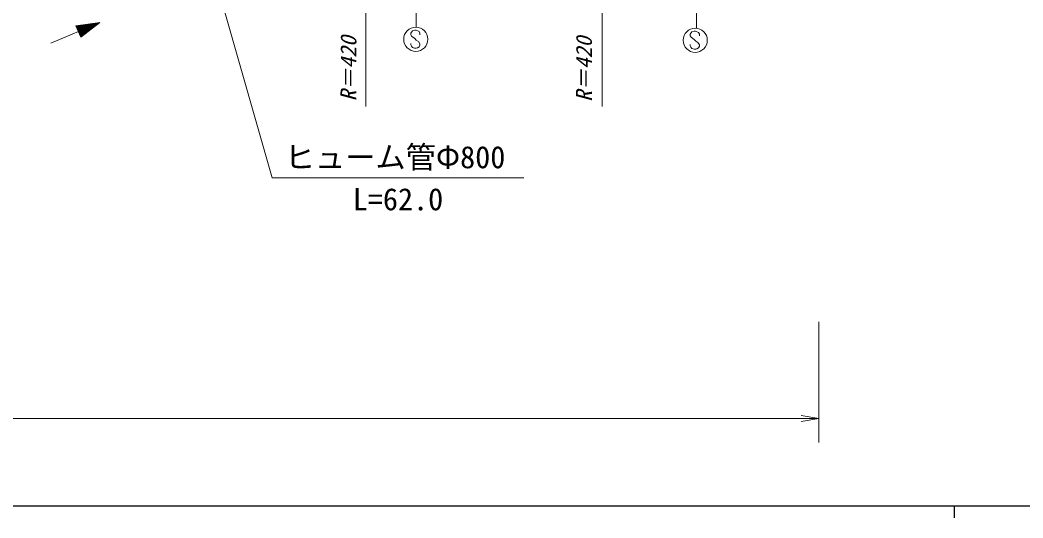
# Model space of a CAD drawing. Units: millimetres, scale not verified. Extents: x 40000 to 680000, y 20000 to 380000.
# Drawn here: x 190754 to 273693, y 204000 to 245211 of the extents above; entities that cross this region are included whole.
import ezdxf
from ezdxf.enums import TextEntityAlignment as Align

# ---------------------------------------------------------------- set-up
doc = ezdxf.new("R2010")
doc.units = ezdxf.units.MM
doc.header["$LTSCALE"] = 1000
for name, color, linetype, lineweight in [('M-BGD', 7, 'Continuous', 13), ('M-STR-HTXT', 7, 'Continuous', 13), ('M-STR-STR3', 7, 'Continuous', 13), ('M-STR-STRC', 7, 'Continuous', 13), ('M-TTL-BAND', 7, 'Continuous', 25)]:
    doc.layers.add(name, color=color, linetype=linetype, lineweight=lineweight)
doc.styles.add('ＭＳ ゴシック', font='')
doc.styles.get('ＭＳ ゴシック').set_extended_font_data('MS Gothic')

# ---------------------------------------------------------------- blocks, each defined once
blk = doc.blocks.new('open_arrow')
at = {"color": 0, "linetype": 'Continuous', "lineweight": -2}
blk.add_lwpolyline([(7.5, 1.25), (0, 0), (7.5, -1.25)], dxfattribs=at)

msp = doc.modelspace()

# ---------------------------------------------------------------- linework, layer by layer
at = {"layer": 'M-BGD'}
for p, q in [((193301, 243307), (197358, 245012)), ((197358, 245012), (195377, 244741)), ((195377, 244741), (195778, 243787)), ((195409, 244746), (195804, 243807)), ((195461, 244753), (195845, 243839)), ((195512, 244760), (195886, 243870)), ((195563, 244767), (195927, 243902)), ((195615, 244774), (195968, 243934)), ((195666, 244781), (196008, 243966)), ((195717, 244788), (196049, 243997)), ((195768, 244795), (196090, 244029)), ((197358, 245012), (195778, 243787)), ((195820, 244802), (196131, 244061)), ((195871, 244809), (196172, 244092)), ((195922, 244816), (196213, 244124)), ((195974, 244823), (196254, 244156)), ((196025, 244830), (196295, 244188)), ((196076, 244837), (196336, 244219)), ((196127, 244844), (196377, 244251)), ((196179, 244851), (196417, 244283)), ((196230, 244858), (196458, 244314)), ((196281, 244865), (196499, 244346)), ((196333, 244872), (196540, 244378)), ((196384, 244879), (196581, 244410)), ((196435, 244886), (196622, 244441)), ((196486, 244893), (196663, 244473)), ((196538, 244900), (196704, 244505)), ((196589, 244907), (196745, 244537)), ((196640, 244914), (196786, 244568)), ((196692, 244921), (196827, 244600)), ((196743, 244928), (196867, 244632)), ((196794, 244935), (196908, 244663)), ((196845, 244942), (196949, 244695)), ((196897, 244949), (196990, 244727)), ((196948, 244956), (197031, 244759)), ((196999, 244963), (197072, 244790)), ((197051, 244970), (197113, 244822)), ((197102, 244977), (197154, 244854)), ((197153, 244984), (197195, 244885)), ((197204, 244991), (197236, 244917)), ((197256, 244998), (197276, 244949)), ((197307, 245005), (197317, 244981))]:
    msp.add_line(p, q, dxfattribs=at)
at = {"layer": 'M-STR-HTXT'}
for p, q in [((219352, 279013), (219352, 238052)), ((238890, 278085), (238890, 238052))]:
    msp.add_line(p, q, dxfattribs=at)
at = {"layer": 'M-STR-STR3'}
for p, q in [((205893, 252203), (211607, 232141)), ((211607, 232141), (232430, 232141)), ((256810, 220234), (256810, 210234)), ((256810, 212234), (61905, 212234))]:
    msp.add_line(p, q, dxfattribs=at)
at = {"layer": 'M-STR-STRC'}
for p, q in [((223508, 244619), (223567, 274703)), ((246687, 244532), (246432, 274034)), ((223197, 244316), (223073, 244132)), ((223073, 244132), (223076, 244000)), ((223076, 244000), (223139, 243871)), ((223139, 243871), (223395, 243690)), ((223389, 244382), (223197, 244316)), ((223510, 244380), (223389, 244382)), ((223761, 244261), (223510, 244380)), ((223824, 244129), (223761, 244261)), ((223824, 244000), (223824, 244129)), ((246307, 244233), (246184, 244049)), ((246184, 244049), (246186, 243917)), ((246186, 243917), (246249, 243788)), ((246500, 244299), (246307, 244233)), ((246621, 244296), (246500, 244299)), ((246871, 244178), (246621, 244296)), ((246934, 244046), (246871, 244178)), ((246934, 243917), (246934, 244046)), ((223076, 243152), (223073, 243274)), ((223115, 243050), (223076, 243152)), ((223200, 242939), (223115, 243050)), ((223395, 243690), (223524, 243558)), ((223524, 243558), (223703, 243442)), ((223703, 243442), (223829, 243242)), ((223824, 243131), (223763, 243000)), ((223829, 243242), (223824, 243131)), ((246186, 243069), (246184, 243190)), ((246226, 242967), (246186, 243069)), ((246249, 243788), (246505, 243606)), ((246505, 243606), (246634, 243475)), ((246634, 243475), (246813, 243359)), ((246813, 243359), (246939, 243159)), ((246934, 243048), (246874, 242917)), ((246939, 243159), (246934, 243048)), ((223387, 242879), (223200, 242939)), ((223521, 242879), (223387, 242879)), ((223621, 242907), (223521, 242879)), ((223763, 243000), (223621, 242907)), ((246310, 242856), (246226, 242967)), ((246497, 242795), (246310, 242856)), ((246631, 242795), (246497, 242795)), ((246731, 242824), (246631, 242795)), ((246874, 242917), (246731, 242824))]:
    msp.add_line(p, q, dxfattribs=at)
for centre in [(223481, 243619), (246591, 243536)]:
    msp.add_circle(centre, 1000, dxfattribs=at)
at = {"layer": 'M-TTL-BAND'}
for p, q in [((40000, 205000), (579000, 205000)), ((268000, 205000), (268000, 204000))]:
    msp.add_line(p, q, dxfattribs=at)

# ---------------------------------------------------------------- block references
at = {"layer": 'M-STR-STR3', "xscale": 193, "yscale": 193, "rotation": 180}
msp.add_blockref('open_arrow', (256810, 212234), dxfattribs=at)

# ---------------------------------------------------------------- texts
at = {"layer": 'M-STR-HTXT', "style": 'ＭＳ ゴシック', "oblique": 15}
for p in [(217253, 238488), (236726, 238443)]:
    msp.add_text('R＝420', height=1320, rotation=90, dxfattribs=at).set_placement(p, align=Align.TOP_LEFT)
at = {"layer": 'M-STR-STR3', "style": 'ＭＳ ゴシック'}
for s, p in [('ヒューム管Φ800', (212643, 233862)), ('L=62.0', (218268, 230381))]:
    msp.add_text(s, height=1833, dxfattribs=at).set_placement(p, align=Align.MIDDLE_LEFT)

doc.saveas('drawing.dxf')
